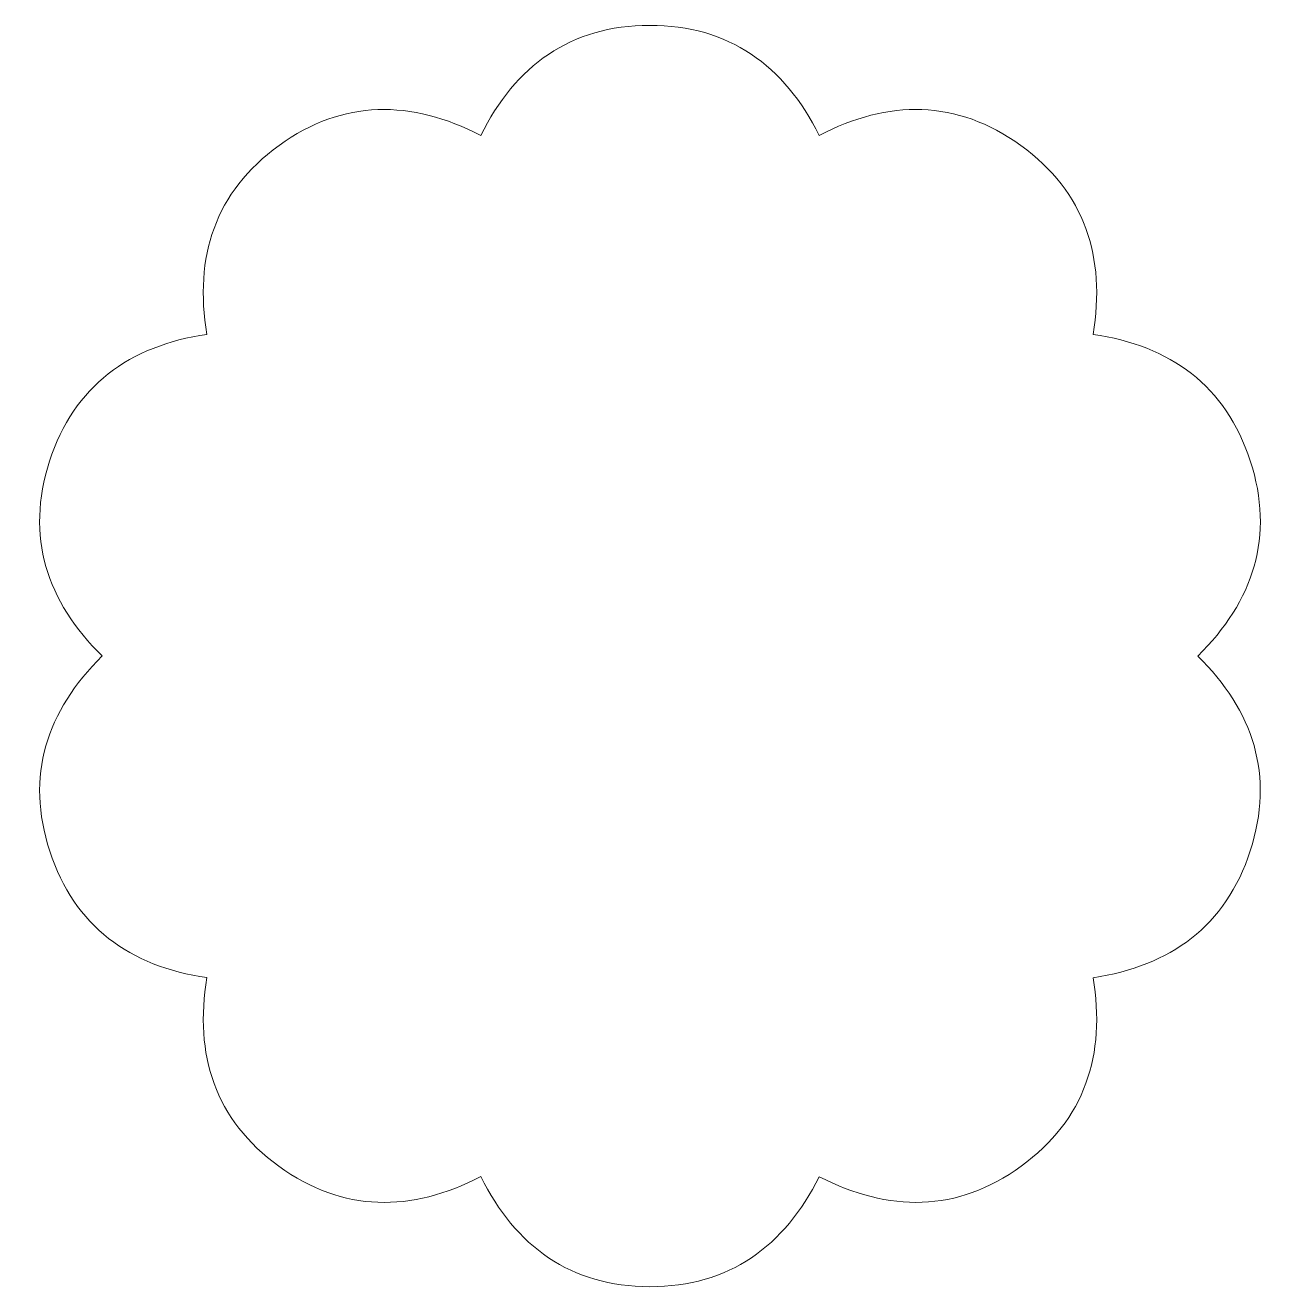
# Model space of a CAD drawing. Header units: inches. Extents: x 7.8 to 12.12, y 7.89 to 12.25.
import ezdxf

# ---------------------------------------------------------------- set-up
doc = ezdxf.new("R2010")
doc.units = ezdxf.units.IN
doc.header["$MEASUREMENT"] = 0
doc.layers.add('Layer 1', color=7, linetype='Continuous')

# ---------------------------------------------------------------- blocks, each defined once
blk = doc.blocks.new('block 2')
at = {"layer": 'Layer 1', "color": 7, "lineweight": 9, "true_color": 0xffffff}
for points in [[(8.4279, 11.1787), (8.16, 11.1396), (7.9681, 11.0003), (7.884, 10.74), (7.8001, 10.4802), (7.8734, 10.2545), (8.0662, 10.0667), (7.8728, 9.8771), (7.8, 9.6518), (7.8847, 9.3918), (7.9694, 9.1317), (8.1616, 8.9933), (8.4278, 8.9546), (8.3831, 8.688), (8.4555, 8.4628), (8.6766, 8.3024), (8.8978, 8.1418), (9.1347, 8.1424), (9.3738, 8.2666), (9.494, 8.026), (9.6844, 7.8862), (9.9585, 7.886), (10.2332, 7.8858), (10.4238, 8.0263), (10.5437, 8.2664), (10.7837, 8.1429), (11.0201, 8.1418), (11.2409, 8.3024), (11.462, 8.4634), (11.5347, 8.6888), (11.4896, 8.9544), (11.7564, 8.9944), (11.9486, 9.1323), (12.033, 9.3928), (12.1172, 9.6533), (12.0436, 9.8782), (11.8515, 10.0666), (12.0443, 10.2557), (12.1176, 10.4812), (12.033, 10.7412), (11.9485, 11.0011), (11.7565, 11.1402), (11.4898, 11.1787), (11.5341, 11.4451), (11.4624, 11.6709), (11.2404, 11.8316), (11.0188, 11.992), (10.7818, 11.9909), (10.5435, 11.8664), (10.4228, 12.1085), (10.2316, 12.2476), (9.9576, 12.2472), (9.6838, 12.2468), (9.4932, 12.1069), (9.3739, 11.8664), (9.1348, 11.9908), (8.8979, 11.9919), (8.6771, 11.8319), (8.4557, 11.6715), (8.3825, 11.4458), (8.4279, 11.1787)], [(8.4279, 11.1787), (8.3825, 11.4458), (8.4557, 11.6715), (8.6771, 11.8319), (8.8979, 11.9919), (9.1348, 11.9908), (9.3739, 11.8664), (9.4932, 12.1069), (9.6838, 12.2468), (9.9576, 12.2472), (10.2316, 12.2476), (10.4228, 12.1085), (10.5435, 11.8664), (10.7818, 11.9909), (11.0188, 11.992), (11.2404, 11.8316), (11.4624, 11.6709), (11.5341, 11.4451), (11.4898, 11.1787), (11.7565, 11.1402), (11.9485, 11.0011), (12.033, 10.7412), (12.1176, 10.4812), (12.0443, 10.2557), (11.8515, 10.0666), (12.0436, 9.8782), (12.1172, 9.6533), (12.033, 9.3928), (11.9486, 9.1323), (11.7564, 8.9944), (11.4896, 8.9544), (11.5347, 8.6888), (11.462, 8.4634), (11.2409, 8.3024), (11.0201, 8.1418), (10.7837, 8.1429), (10.5437, 8.2664), (10.4238, 8.0263), (10.2332, 7.8858), (9.9585, 7.886), (9.6844, 7.8862), (9.494, 8.026), (9.3738, 8.2666), (9.1347, 8.1424), (8.8978, 8.1418), (8.6766, 8.3024), (8.4555, 8.4628), (8.3831, 8.688), (8.4278, 8.9546), (8.1616, 8.9933), (7.9694, 9.1317), (7.8847, 9.3918), (7.8, 9.6518), (7.8728, 9.8771), (8.0662, 10.0667), (7.8734, 10.2545), (7.8001, 10.4802), (7.884, 10.74), (7.9681, 11.0003), (8.16, 11.1396), (8.4279, 11.1787)]]:
    blk.add_open_spline(points, degree=3, knots=[0, 0, 0, 0, 1, 1, 1, 2, 2, 2, 3, 3, 3, 4, 4, 4, 5, 5, 5, 6, 6, 6, 7, 7, 7, 8, 8, 8, 9, 9, 9, 10, 10, 10, 11, 11, 11, 12, 12, 12, 13, 13, 13, 14, 14, 14, 15, 15, 15, 16, 16, 16, 17, 17, 17, 18, 18, 18, 19, 19, 19, 20, 20, 20, 20], dxfattribs=at)

msp = doc.modelspace()

# ---------------------------------------------------------------- block references
at = {"layer": 'Layer 1'}
msp.add_blockref('block 2', (0, 0), dxfattribs=at)

doc.saveas('drawing.dxf')
